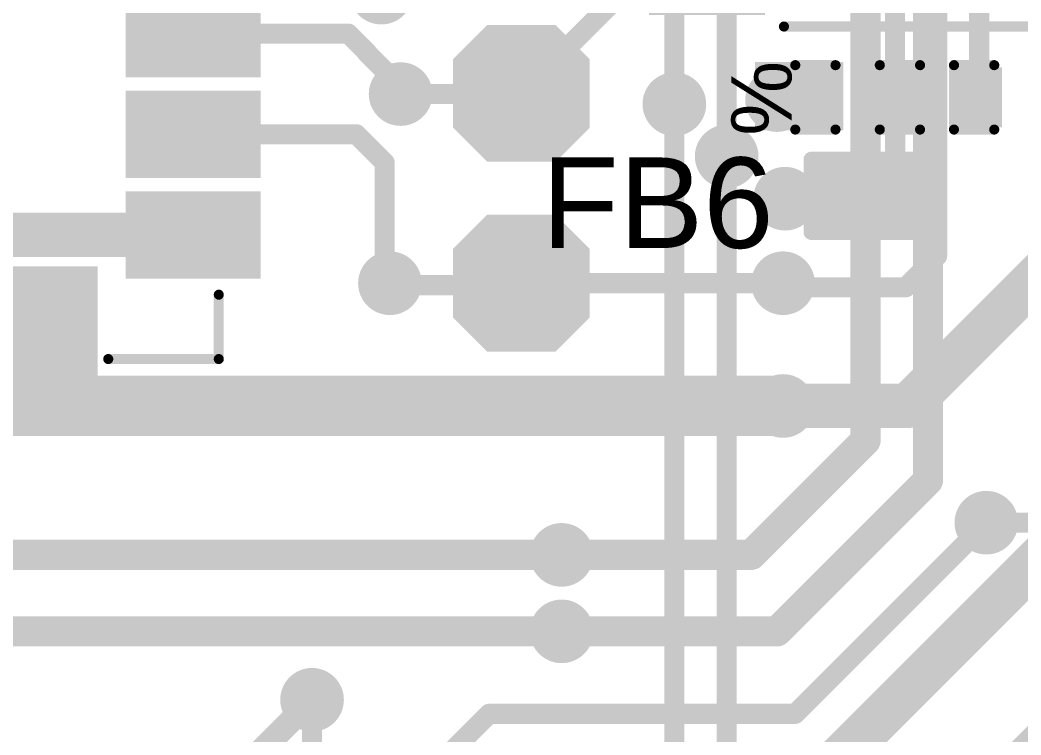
# Model space of a CAD drawing. Header units: millimetres. Extents: x -0.15 to 3.79, y -0.54 to 3.26.
# Drawn here: x 2.0249 to 2.5222, y 2.0655 to 2.4208 of the extents above; entities that cross this region are included whole.
import ezdxf

# ---------------------------------------------------------------- set-up
doc = ezdxf.new("R2010")
doc.units = ezdxf.units.MM
doc.header["$MEASUREMENT"] = 0
for name, color, linetype in [('BottomLayer', 5, 'Continuous'), ('BottomPaste', 16, 'Continuous'), ('BottomSolder', 6, 'Continuous'), ('TopLayer', 1, 'Continuous'), ('TopOverlay', 2, 'Continuous'), ('TopPaste', 8, 'Continuous'), ('TopSolder', 216, 'Continuous'), ('ViaHoleLayer', 16, 'Continuous')]:
    doc.layers.add(name, color=color, linetype=linetype)
doc.styles.add('Arial', font='arial.ttf', dxfattribs={"height": 0.2})

# ---------------------------------------------------------------- blocks, each defined once
blk = doc.blocks.new('41_SMD_M______37')
at = {"layer": 'TopLayer'}
for points in [[(0.31496, -0.18268), (0.37402, -0.18268), (0.37402, -0.21811), (0.31496, -0.21811)], [(0.31496, -0.23268), (0.37402, -0.23268), (0.37402, -0.26811), (0.31496, -0.26811)], [(0.31496, -0.28268), (0.37402, -0.28268), (0.37402, -0.31811), (0.31496, -0.31811)], [(0.25748, -0.37913), (0.25748, -0.32008), (0.29291, -0.32008), (0.29291, -0.37913)]]:
    blk.add_hatch(color=1, dxfattribs=at).paths.add_polyline_path(points)
at = {"layer": 'TopPaste'}
for points in [[(0.31496, -0.18268), (0.37402, -0.18268), (0.37402, -0.21811), (0.31496, -0.21811)], [(0.31496, -0.23268), (0.37402, -0.23268), (0.37402, -0.26811), (0.31496, -0.26811)], [(0.31496, -0.28268), (0.37402, -0.28268), (0.37402, -0.31811), (0.31496, -0.31811)], [(0.25748, -0.37913), (0.25748, -0.32008), (0.29291, -0.32008), (0.29291, -0.37913)]]:
    blk.add_hatch(color=8, dxfattribs=at).paths.add_polyline_path(points)
at = {"layer": 'TopSolder'}
for points in [[(0.31096, -0.17868), (0.37802, -0.17868), (0.37802, -0.22211), (0.31096, -0.22211)], [(0.31096, -0.22868), (0.37802, -0.22868), (0.37802, -0.27211), (0.31096, -0.27211)], [(0.31096, -0.27868), (0.37802, -0.27868), (0.37802, -0.32211), (0.31096, -0.32211)], [(0.25348, -0.38313), (0.25348, -0.31608), (0.29691, -0.31608), (0.29691, -0.38313)]]:
    blk.add_hatch(color=216, dxfattribs=at).paths.add_polyline_path(points)
at = {"layer": 'TopOverlay', "const_width": 0.005}
for points in [[(0.35716, -0.36208), (0.35716, -0.33008)], [(0.30224, -0.36208), (0.35716, -0.36208)]]:
    blk.add_lwpolyline(points, dxfattribs=at)
at = {"layer": 'TopOverlay', "const_width": 0.0025}
for points in [[(0.35591, -0.33008, 1), (0.35841, -0.33008, 1)], [(0.30099, -0.36208, 1), (0.30349, -0.36208, 1)], [(0.35591, -0.36208, 1), (0.35841, -0.36208, 1)], [(0.35591, -0.36208, 1), (0.35841, -0.36208, 1)]]:
    blk.add_lwpolyline(points, format="xyb", close=True, dxfattribs=at)
blk = doc.blocks.new('TSSOP_20_38')
at = {"layer": 'TopLayer'}
for points in [[(-0.08937, 0.12224), (-0.08937, 0.10807), (-0.13898, 0.10807), (-0.13898, 0.12224)], [(0.13898, 0.12224), (0.13898, 0.10807), (0.08937, 0.10807), (0.08937, 0.12224)], [(-0.08937, 0.09665), (-0.08937, 0.08248), (-0.13898, 0.08248), (-0.13898, 0.09665)], [(0.13898, 0.09665), (0.13898, 0.08248), (0.08937, 0.08248), (0.08937, 0.09665)], [(-0.08937, 0.07106), (-0.08937, 0.05689), (-0.13898, 0.05689), (-0.13898, 0.07106)], [(0.13898, 0.07106), (0.13898, 0.05689), (0.08937, 0.05689), (0.08937, 0.07106)], [(-0.08937, 0.04547), (-0.08937, 0.0313), (-0.13898, 0.0313), (-0.13898, 0.04547)], [(0.13898, 0.04547), (0.13898, 0.0313), (0.08937, 0.0313), (0.08937, 0.04547)], [(-0.08937, 0.01988), (-0.08937, 0.00571), (-0.13898, 0.00571), (-0.13898, 0.01988)], [(0.13898, 0.01988), (0.13898, 0.00571), (0.08937, 0.00571), (0.08937, 0.01988)], [(-0.08937, -0.00571), (-0.08937, -0.01988), (-0.13898, -0.01988), (-0.13898, -0.00571)], [(0.13898, -0.00571), (0.13898, -0.01988), (0.08937, -0.01988), (0.08937, -0.00571)], [(-0.08937, -0.0313), (-0.08937, -0.04547), (-0.13898, -0.04547), (-0.13898, -0.0313)], [(0.13898, -0.0313), (0.13898, -0.04547), (0.08937, -0.04547), (0.08937, -0.0313)], [(-0.08937, -0.05689), (-0.08937, -0.07106), (-0.13898, -0.07106), (-0.13898, -0.05689)], [(0.13898, -0.05689), (0.13898, -0.07106), (0.08937, -0.07106), (0.08937, -0.05689)], [(-0.08937, -0.08248), (-0.08937, -0.09665), (-0.13898, -0.09665), (-0.13898, -0.08248)], [(0.13898, -0.08248), (0.13898, -0.09665), (0.08937, -0.09665), (0.08937, -0.08248)], [(-0.08937, -0.10807), (-0.08937, -0.12224), (-0.13898, -0.12224), (-0.13898, -0.10807)], [(0.13898, -0.10807), (0.13898, -0.12224), (0.08937, -0.12224), (0.08937, -0.10807)]]:
    blk.add_hatch(color=1, dxfattribs=at).paths.add_polyline_path(points)
at = {"layer": 'TopOverlay'}
blk.add_hatch(color=2, dxfattribs=at).paths.add_polyline_path([(-0.086, 0.106), (-0.079, 0.106), (-0.079, 0.123), (-0.086, 0.123)])
at = {"layer": 'TopPaste'}
for points in [[(-0.08937, 0.12224), (-0.08937, 0.10807), (-0.13898, 0.10807), (-0.13898, 0.12224)], [(0.13898, 0.12224), (0.13898, 0.10807), (0.08937, 0.10807), (0.08937, 0.12224)], [(-0.08937, 0.09665), (-0.08937, 0.08248), (-0.13898, 0.08248), (-0.13898, 0.09665)], [(0.13898, 0.09665), (0.13898, 0.08248), (0.08937, 0.08248), (0.08937, 0.09665)], [(-0.08937, 0.07106), (-0.08937, 0.05689), (-0.13898, 0.05689), (-0.13898, 0.07106)], [(0.13898, 0.07106), (0.13898, 0.05689), (0.08937, 0.05689), (0.08937, 0.07106)], [(-0.08937, 0.04547), (-0.08937, 0.0313), (-0.13898, 0.0313), (-0.13898, 0.04547)], [(0.13898, 0.04547), (0.13898, 0.0313), (0.08937, 0.0313), (0.08937, 0.04547)], [(-0.08937, 0.01988), (-0.08937, 0.00571), (-0.13898, 0.00571), (-0.13898, 0.01988)], [(0.13898, 0.01988), (0.13898, 0.00571), (0.08937, 0.00571), (0.08937, 0.01988)], [(-0.08937, -0.00571), (-0.08937, -0.01988), (-0.13898, -0.01988), (-0.13898, -0.00571)], [(0.13898, -0.00571), (0.13898, -0.01988), (0.08937, -0.01988), (0.08937, -0.00571)], [(-0.08937, -0.0313), (-0.08937, -0.04547), (-0.13898, -0.04547), (-0.13898, -0.0313)], [(0.13898, -0.0313), (0.13898, -0.04547), (0.08937, -0.04547), (0.08937, -0.0313)], [(-0.08937, -0.05689), (-0.08937, -0.07106), (-0.13898, -0.07106), (-0.13898, -0.05689)], [(0.13898, -0.05689), (0.13898, -0.07106), (0.08937, -0.07106), (0.08937, -0.05689)], [(-0.08937, -0.08248), (-0.08937, -0.09665), (-0.13898, -0.09665), (-0.13898, -0.08248)], [(0.13898, -0.08248), (0.13898, -0.09665), (0.08937, -0.09665), (0.08937, -0.08248)], [(-0.08937, -0.10807), (-0.08937, -0.12224), (-0.13898, -0.12224), (-0.13898, -0.10807)], [(0.13898, -0.10807), (0.13898, -0.12224), (0.08937, -0.12224), (0.08937, -0.10807)]]:
    blk.add_hatch(color=8, dxfattribs=at).paths.add_polyline_path(points)
at = {"layer": 'TopSolder'}
for points in [[(-0.08537, 0.12624), (-0.08537, 0.10407), (-0.14298, 0.10407), (-0.14298, 0.12624)], [(0.14298, 0.12624), (0.14298, 0.10407), (0.08537, 0.10407), (0.08537, 0.12624)], [(-0.08537, 0.10065), (-0.08537, 0.07848), (-0.14298, 0.07848), (-0.14298, 0.10065)], [(0.14298, 0.10065), (0.14298, 0.07848), (0.08537, 0.07848), (0.08537, 0.10065)], [(-0.08537, 0.07506), (-0.08537, 0.05289), (-0.14298, 0.05289), (-0.14298, 0.07506)], [(0.14298, 0.07506), (0.14298, 0.05289), (0.08537, 0.05289), (0.08537, 0.07506)], [(-0.08537, 0.04947), (-0.08537, 0.0273), (-0.14298, 0.0273), (-0.14298, 0.04947)], [(0.14298, 0.04947), (0.14298, 0.0273), (0.08537, 0.0273), (0.08537, 0.04947)], [(-0.08537, 0.02388), (-0.08537, 0.00171), (-0.14298, 0.00171), (-0.14298, 0.02388)], [(0.14298, 0.02388), (0.14298, 0.00171), (0.08537, 0.00171), (0.08537, 0.02388)], [(-0.08537, -0.00171), (-0.08537, -0.02388), (-0.14298, -0.02388), (-0.14298, -0.00171)], [(0.14298, -0.00171), (0.14298, -0.02388), (0.08537, -0.02388), (0.08537, -0.00171)], [(-0.08537, -0.0273), (-0.08537, -0.04947), (-0.14298, -0.04947), (-0.14298, -0.0273)], [(0.14298, -0.0273), (0.14298, -0.04947), (0.08537, -0.04947), (0.08537, -0.0273)], [(-0.08537, -0.05289), (-0.08537, -0.07506), (-0.14298, -0.07506), (-0.14298, -0.05289)], [(0.14298, -0.05289), (0.14298, -0.07506), (0.08537, -0.07506), (0.08537, -0.05289)], [(-0.08537, -0.07848), (-0.08537, -0.10065), (-0.14298, -0.10065), (-0.14298, -0.07848)], [(0.14298, -0.07848), (0.14298, -0.10065), (0.08537, -0.10065), (0.08537, -0.07848)], [(-0.08537, -0.10407), (-0.08537, -0.12624), (-0.14298, -0.12624), (-0.14298, -0.10407)], [(0.14298, -0.10407), (0.14298, -0.12624), (0.08537, -0.12624), (0.08537, -0.10407)]]:
    blk.add_hatch(color=216, dxfattribs=at).paths.add_polyline_path(points)
at = {"layer": 'TopOverlay', "const_width": 0.005}
for points in [[(0.076, 0.132), (-0.076, 0.132)], [(-0.1455, 0.1165), (-0.1505, 0.1215)], [(-0.1505, 0.1215), (-0.1505, 0.1115)], [(-0.1455, 0.1165), (-0.1505, 0.1115)], [(0.076, -0.132), (-0.076, -0.132)]]:
    blk.add_lwpolyline(points, dxfattribs=at)
at = {"layer": 'TopOverlay', "const_width": 0.0025}
for points in [[(-0.07725, 0.132, 1), (-0.07475, 0.132, 1)], [(0.07475, 0.132, 1), (0.07725, 0.132, 1)], [(-0.15175, 0.1215, 1), (-0.14925, 0.1215, 1)], [(-0.15175, 0.1215, 1), (-0.14925, 0.1215, 1)], [(-0.14675, 0.1165, 1), (-0.14425, 0.1165, 1)], [(-0.14675, 0.1165, 1), (-0.14425, 0.1165, 1)], [(-0.15175, 0.1115, 1), (-0.14925, 0.1115, 1)], [(-0.15175, 0.1115, 1), (-0.14925, 0.1115, 1)], [(-0.07725, -0.132, 1), (-0.07475, -0.132, 1)], [(0.07475, -0.132, 1), (0.07725, -0.132, 1)]]:
    blk.add_lwpolyline(points, format="xyb", close=True, dxfattribs=at)
blk = doc.blocks.new('T__________B_117')
at = {"layer": 'BottomLayer'}
blk.add_hatch(color=5, dxfattribs=at).paths.add_polyline_path([(0.015, 0.03), (-0.015, 0.03), (-0.03, 0.015), (-0.03, -0.015), (-0.015, -0.03), (0.015, -0.03), (0.03, -0.015), (0.03, 0.015)])
at = {"layer": 'BottomPaste'}
blk.add_hatch(color=16, dxfattribs=at).paths.add_polyline_path([(0.015, 0.03), (-0.015, 0.03), (-0.03, 0.015), (-0.03, -0.015), (-0.015, -0.03), (0.015, -0.03), (0.03, -0.015), (0.03, 0.015)])
at = {"layer": 'BottomSolder'}
blk.add_hatch(color=6, dxfattribs=at).paths.add_polyline_path([(0.017, 0.034), (-0.017, 0.034), (-0.034, 0.017), (-0.034, -0.017), (-0.017, -0.034), (0.017, -0.034), (0.034, -0.017), (0.034, 0.017)])
blk = doc.blocks.new('T__________B_118')
at = {"layer": 'BottomLayer'}
blk.add_hatch(color=5, dxfattribs=at).paths.add_polyline_path([(0.015, 0.03), (-0.015, 0.03), (-0.03, 0.015), (-0.03, -0.015), (-0.015, -0.03), (0.015, -0.03), (0.03, -0.015), (0.03, 0.015)])
at = {"layer": 'BottomPaste'}
blk.add_hatch(color=16, dxfattribs=at).paths.add_polyline_path([(0.015, 0.03), (-0.015, 0.03), (-0.03, 0.015), (-0.03, -0.015), (-0.015, -0.03), (0.015, -0.03), (0.03, -0.015), (0.03, 0.015)])
at = {"layer": 'BottomSolder'}
blk.add_hatch(color=6, dxfattribs=at).paths.add_polyline_path([(0.017, 0.034), (-0.017, 0.034), (-0.034, 0.017), (-0.034, -0.017), (-0.017, -0.034), (0.017, -0.034), (0.034, -0.017), (0.034, 0.017)])
blk = doc.blocks.new('IND_0402_145')
at = {"layer": 'TopLayer'}
for points in [[(-0.02165, 0.01181), (-0.00591, 0.01181), (-0.00591, -0.01181), (-0.02165, -0.01181)], [(0.00591, 0.01181), (0.02165, 0.01181), (0.02165, -0.01181), (0.00591, -0.01181)]]:
    blk.add_hatch(color=1, dxfattribs=at).paths.add_polyline_path(points)
at = {"layer": 'TopPaste'}
for points in [[(-0.02165, 0.01181), (-0.00591, 0.01181), (-0.00591, -0.01181), (-0.02165, -0.01181)], [(0.00591, 0.01181), (0.02165, 0.01181), (0.02165, -0.01181), (0.00591, -0.01181)]]:
    blk.add_hatch(color=8, dxfattribs=at).paths.add_polyline_path(points)
at = {"layer": 'TopSolder'}
for points in [[(-0.02565, 0.01581), (-0.00191, 0.01581), (-0.00191, -0.01581), (-0.02565, -0.01581)], [(0.00191, 0.01581), (0.02565, 0.01581), (0.02565, -0.01581), (0.00191, -0.01581)]]:
    blk.add_hatch(color=216, dxfattribs=at).paths.add_polyline_path(points)
at = {"layer": 'TopOverlay', "const_width": 0.00787}
for points in [[(-0.028, 0.018), (-0.028, -0.018)], [(-0.012, 0.018), (-0.028, 0.018)], [(0.028, 0.018), (-0.012, 0.018)], [(0.028, 0.018), (0.028, -0.018)], [(-0.012, -0.018), (-0.028, -0.018)], [(0.028, -0.018), (-0.012, -0.018)]]:
    blk.add_lwpolyline(points, dxfattribs=at)
at = {"layer": 'TopOverlay', "const_width": 0.00394}
for points in [[(-0.02997, 0.018, 1), (-0.02603, 0.018, 1)], [(-0.02997, 0.018, 1), (-0.02603, 0.018, 1)], [(-0.01397, 0.018, 1), (-0.01003, 0.018, 1)], [(-0.01397, 0.018, 1), (-0.01003, 0.018, 1)], [(0.02603, 0.018, 1), (0.02997, 0.018, 1)], [(0.02603, 0.018, 1), (0.02997, 0.018, 1)], [(-0.02997, -0.018, 1), (-0.02603, -0.018, 1)], [(-0.02997, -0.018, 1), (-0.02603, -0.018, 1)], [(-0.01397, -0.018, 1), (-0.01003, -0.018, 1)], [(-0.01397, -0.018, 1), (-0.01003, -0.018, 1)], [(0.02603, -0.018, 1), (0.02997, -0.018, 1)], [(0.02603, -0.018, 1), (0.02997, -0.018, 1)]]:
    blk.add_lwpolyline(points, format="xyb", close=True, dxfattribs=at)
blk = doc.blocks.new('C___0402_159')
at = {"layer": 'TopLayer'}
for points in [[(-0.0275, -0.0125), (-0.0275, 0.0125), (-0.0095, 0.0125), (-0.0095, -0.0125)], [(0.0095, -0.0125), (0.0095, 0.0125), (0.0275, 0.0125), (0.0275, -0.0125)]]:
    blk.add_hatch(color=1, dxfattribs=at).paths.add_polyline_path(points)
at = {"layer": 'TopPaste'}
for points in [[(-0.0275, -0.0125), (-0.0275, 0.0125), (-0.0095, 0.0125), (-0.0095, -0.0125)], [(0.0095, -0.0125), (0.0095, 0.0125), (0.0275, 0.0125), (0.0275, -0.0125)]]:
    blk.add_hatch(color=8, dxfattribs=at).paths.add_polyline_path(points)
at = {"layer": 'TopSolder'}
for points in [[(-0.02986, -0.01486), (-0.02986, 0.01486), (-0.00714, 0.01486), (-0.00714, -0.01486)], [(0.00714, -0.01486), (0.00714, 0.01486), (0.02986, 0.01486), (0.02986, -0.01486)]]:
    blk.add_hatch(color=216, dxfattribs=at).paths.add_polyline_path(points)
at = {"layer": 'TopOverlay', "const_width": 0.005}
for points in [[(-0.011, 0.016), (-0.031, 0.016)], [(-0.031, 0.016), (-0.031, -0.016)], [(0.031, 0.016), (0.011, 0.016)], [(0.031, 0.016), (0.031, -0.016)], [(-0.011, -0.016), (-0.031, -0.016)], [(0.031, -0.016), (0.011, -0.016)]]:
    blk.add_lwpolyline(points, dxfattribs=at)
at = {"layer": 'TopOverlay', "const_width": 0.0025}
for points in [[(-0.03225, 0.016, 1), (-0.02975, 0.016, 1)], [(-0.03225, 0.016, 1), (-0.02975, 0.016, 1)], [(-0.01225, 0.016, 1), (-0.00975, 0.016, 1)], [(0.00975, 0.016, 1), (0.01225, 0.016, 1)], [(0.02975, 0.016, 1), (0.03225, 0.016, 1)], [(0.02975, 0.016, 1), (0.03225, 0.016, 1)], [(-0.03225, -0.016, 1), (-0.02975, -0.016, 1)], [(-0.03225, -0.016, 1), (-0.02975, -0.016, 1)], [(-0.01225, -0.016, 1), (-0.00975, -0.016, 1)], [(0.00975, -0.016, 1), (0.01225, -0.016, 1)], [(0.02975, -0.016, 1), (0.03225, -0.016, 1)], [(0.02975, -0.016, 1), (0.03225, -0.016, 1)]]:
    blk.add_lwpolyline(points, format="xyb", close=True, dxfattribs=at)
blk = doc.blocks.new('C___0402_160')
at = {"layer": 'TopLayer'}
for points in [[(-0.0275, -0.0125), (-0.0275, 0.0125), (-0.0095, 0.0125), (-0.0095, -0.0125)], [(0.0095, -0.0125), (0.0095, 0.0125), (0.0275, 0.0125), (0.0275, -0.0125)]]:
    blk.add_hatch(color=1, dxfattribs=at).paths.add_polyline_path(points)
at = {"layer": 'TopPaste'}
for points in [[(-0.0275, -0.0125), (-0.0275, 0.0125), (-0.0095, 0.0125), (-0.0095, -0.0125)], [(0.0095, -0.0125), (0.0095, 0.0125), (0.0275, 0.0125), (0.0275, -0.0125)]]:
    blk.add_hatch(color=8, dxfattribs=at).paths.add_polyline_path(points)
at = {"layer": 'TopSolder'}
for points in [[(-0.02986, -0.01486), (-0.02986, 0.01486), (-0.00714, 0.01486), (-0.00714, -0.01486)], [(0.00714, -0.01486), (0.00714, 0.01486), (0.02986, 0.01486), (0.02986, -0.01486)]]:
    blk.add_hatch(color=216, dxfattribs=at).paths.add_polyline_path(points)
at = {"layer": 'TopOverlay', "const_width": 0.005}
for points in [[(-0.011, 0.016), (-0.031, 0.016)], [(-0.031, 0.016), (-0.031, -0.016)], [(0.031, 0.016), (0.011, 0.016)], [(0.031, 0.016), (0.031, -0.016)], [(-0.011, -0.016), (-0.031, -0.016)], [(0.031, -0.016), (0.011, -0.016)]]:
    blk.add_lwpolyline(points, dxfattribs=at)
at = {"layer": 'TopOverlay', "const_width": 0.0025}
for points in [[(-0.03225, 0.016, 1), (-0.02975, 0.016, 1)], [(-0.03225, 0.016, 1), (-0.02975, 0.016, 1)], [(-0.01225, 0.016, 1), (-0.00975, 0.016, 1)], [(0.00975, 0.016, 1), (0.01225, 0.016, 1)], [(0.02975, 0.016, 1), (0.03225, 0.016, 1)], [(0.02975, 0.016, 1), (0.03225, 0.016, 1)], [(-0.03225, -0.016, 1), (-0.02975, -0.016, 1)], [(-0.03225, -0.016, 1), (-0.02975, -0.016, 1)], [(-0.01225, -0.016, 1), (-0.00975, -0.016, 1)], [(0.00975, -0.016, 1), (0.01225, -0.016, 1)], [(0.02975, -0.016, 1), (0.03225, -0.016, 1)], [(0.02975, -0.016, 1), (0.03225, -0.016, 1)]]:
    blk.add_lwpolyline(points, format="xyb", close=True, dxfattribs=at)

msp = doc.modelspace()

# ---------------------------------------------------------------- hatches: boundary and pattern name
at = {"layer": 'BottomLayer'}
h = msp.add_hatch(color=5, dxfattribs=at)
edge = h.paths.add_edge_path()
edge.add_arc((2.214, 2.384), 0.01181, 0, 360)
h = msp.add_hatch(color=5, dxfattribs=at)
edge = h.paths.add_edge_path()
edge.add_arc((2.401, 2.381), 0.01181, 0, 360)
h = msp.add_hatch(color=5, dxfattribs=at)
edge = h.paths.add_edge_path()
edge.add_arc((2.35, 2.379), 0.01181, 0, 360)
h = msp.add_hatch(color=5, dxfattribs=at)
edge = h.paths.add_edge_path()
edge.add_arc((2.376, 2.353), 0.01181, 0, 360)
h = msp.add_hatch(color=5, dxfattribs=at)
edge = h.paths.add_edge_path()
edge.add_arc((2.405, 2.332), 0.01181, 0, 360)
h = msp.add_hatch(color=5, dxfattribs=at)
edge = h.paths.add_edge_path()
edge.add_arc((2.20869, 2.29), 0.01181, 0, 360)
h = msp.add_hatch(color=5, dxfattribs=at)
edge = h.paths.add_edge_path()
edge.add_arc((2.404, 2.29), 0.01181, 0, 360)
h = msp.add_hatch(color=5, dxfattribs=at)
edge = h.paths.add_edge_path()
edge.add_arc((2.404, 2.229), 0.01181, 0, 360)
h = msp.add_hatch(color=5, dxfattribs=at)
edge = h.paths.add_edge_path()
edge.add_arc((2.505, 2.171), 0.01181, 0, 360)
h = msp.add_hatch(color=5, dxfattribs=at)
edge = h.paths.add_edge_path()
edge.add_arc((2.294, 2.155), 0.01181, 0, 360)
h = msp.add_hatch(color=5, dxfattribs=at)
edge = h.paths.add_edge_path()
edge.add_arc((2.294, 2.117), 0.01181, 0, 360)
h = msp.add_hatch(color=5, dxfattribs=at)
edge = h.paths.add_edge_path()
edge.add_arc((2.17, 2.083), 0.01181, 0, 360)
at = {"layer": 'BottomSolder'}
h = msp.add_hatch(color=6, dxfattribs=at)
edge = h.paths.add_edge_path()
edge.add_arc((2.2044, 2.4344), 0.01581, 0, 360)
h = msp.add_hatch(color=6, dxfattribs=at)
edge = h.paths.add_edge_path()
edge.add_arc((2.214, 2.384), 0.01581, 0, 360)
h = msp.add_hatch(color=6, dxfattribs=at)
edge = h.paths.add_edge_path()
edge.add_arc((2.35, 2.379), 0.01581, 0, 360)
h = msp.add_hatch(color=6, dxfattribs=at)
edge = h.paths.add_edge_path()
edge.add_arc((2.401, 2.381), 0.01581, 0, 360)
h = msp.add_hatch(color=6, dxfattribs=at)
edge = h.paths.add_edge_path()
edge.add_arc((2.376, 2.353), 0.01581, 0, 360)
h = msp.add_hatch(color=6, dxfattribs=at)
edge = h.paths.add_edge_path()
edge.add_arc((2.405, 2.332), 0.01581, 0, 360)
h = msp.add_hatch(color=6, dxfattribs=at)
edge = h.paths.add_edge_path()
edge.add_arc((2.20869, 2.29), 0.01581, 0, 360)
h = msp.add_hatch(color=6, dxfattribs=at)
edge = h.paths.add_edge_path()
edge.add_arc((2.404, 2.29), 0.01581, 0, 360)
h = msp.add_hatch(color=6, dxfattribs=at)
edge = h.paths.add_edge_path()
edge.add_arc((2.404, 2.229), 0.01581, 0, 360)
h = msp.add_hatch(color=6, dxfattribs=at)
edge = h.paths.add_edge_path()
edge.add_arc((2.505, 2.171), 0.01581, 0, 360)
h = msp.add_hatch(color=6, dxfattribs=at)
edge = h.paths.add_edge_path()
edge.add_arc((2.294, 2.155), 0.01581, 0, 360)
h = msp.add_hatch(color=6, dxfattribs=at)
edge = h.paths.add_edge_path()
edge.add_arc((2.294, 2.117), 0.01581, 0, 360)
h = msp.add_hatch(color=6, dxfattribs=at)
edge = h.paths.add_edge_path()
edge.add_arc((2.17, 2.083), 0.01581, 0, 360)
at = {"layer": 'TopLayer'}
msp.add_hatch(color=1, dxfattribs=at).paths.add_polyline_path([(2.39, 2.366), (2.434, 2.366), (2.434, 2.4), (2.39, 2.4)])
h = msp.add_hatch(color=1, dxfattribs=at)
edge = h.paths.add_edge_path()
edge.add_arc((2.214, 2.384), 0.01181, 0, 360)
h = msp.add_hatch(color=1, dxfattribs=at)
edge = h.paths.add_edge_path()
edge.add_arc((2.401, 2.381), 0.01181, 0, 360)
h = msp.add_hatch(color=1, dxfattribs=at)
edge = h.paths.add_edge_path()
edge.add_arc((2.35, 2.379), 0.01181, 0, 360)
h = msp.add_hatch(color=1, dxfattribs=at)
edge = h.paths.add_edge_path()
edge.add_arc((2.376, 2.353), 0.01181, 0, 360)
h = msp.add_hatch(color=1, dxfattribs=at)
edge = h.paths.add_edge_path()
edge.add_arc((2.405, 2.332), 0.01181, 0, 360)
h = msp.add_hatch(color=1, dxfattribs=at)
edge = h.paths.add_edge_path()
edge.add_arc((2.20869, 2.29), 0.01181, 0, 360)
h = msp.add_hatch(color=1, dxfattribs=at)
edge = h.paths.add_edge_path()
edge.add_arc((2.404, 2.29), 0.01181, 0, 360)
h = msp.add_hatch(color=1, dxfattribs=at)
edge = h.paths.add_edge_path()
edge.add_arc((2.404, 2.229), 0.01181, 0, 360)
h = msp.add_hatch(color=1, dxfattribs=at)
edge = h.paths.add_edge_path()
edge.add_arc((2.505, 2.171), 0.01181, 0, 360)
h = msp.add_hatch(color=1, dxfattribs=at)
edge = h.paths.add_edge_path()
edge.add_arc((2.294, 2.155), 0.01181, 0, 360)
h = msp.add_hatch(color=1, dxfattribs=at)
edge = h.paths.add_edge_path()
edge.add_arc((2.294, 2.117), 0.01181, 0, 360)
h = msp.add_hatch(color=1, dxfattribs=at)
edge = h.paths.add_edge_path()
edge.add_arc((2.17, 2.083), 0.01181, 0, 360)
at = {"layer": 'TopSolder'}
h = msp.add_hatch(color=216, dxfattribs=at)
edge = h.paths.add_edge_path()
edge.add_arc((2.2044, 2.4344), 0.01581, 0, 360)
h = msp.add_hatch(color=216, dxfattribs=at)
edge = h.paths.add_edge_path()
edge.add_arc((2.214, 2.384), 0.01581, 0, 360)
h = msp.add_hatch(color=216, dxfattribs=at)
edge = h.paths.add_edge_path()
edge.add_arc((2.35, 2.379), 0.01581, 0, 360)
h = msp.add_hatch(color=216, dxfattribs=at)
edge = h.paths.add_edge_path()
edge.add_arc((2.401, 2.381), 0.01581, 0, 360)
h = msp.add_hatch(color=216, dxfattribs=at)
edge = h.paths.add_edge_path()
edge.add_arc((2.376, 2.353), 0.01581, 0, 360)
h = msp.add_hatch(color=216, dxfattribs=at)
edge = h.paths.add_edge_path()
edge.add_arc((2.405, 2.332), 0.01581, 0, 360)
h = msp.add_hatch(color=216, dxfattribs=at)
edge = h.paths.add_edge_path()
edge.add_arc((2.20869, 2.29), 0.01581, 0, 360)
h = msp.add_hatch(color=216, dxfattribs=at)
edge = h.paths.add_edge_path()
edge.add_arc((2.404, 2.29), 0.01581, 0, 360)
h = msp.add_hatch(color=216, dxfattribs=at)
edge = h.paths.add_edge_path()
edge.add_arc((2.404, 2.229), 0.01581, 0, 360)
h = msp.add_hatch(color=216, dxfattribs=at)
edge = h.paths.add_edge_path()
edge.add_arc((2.505, 2.171), 0.01581, 0, 360)
h = msp.add_hatch(color=216, dxfattribs=at)
edge = h.paths.add_edge_path()
edge.add_arc((2.294, 2.155), 0.01581, 0, 360)
h = msp.add_hatch(color=216, dxfattribs=at)
edge = h.paths.add_edge_path()
edge.add_arc((2.294, 2.117), 0.01581, 0, 360)
h = msp.add_hatch(color=216, dxfattribs=at)
edge = h.paths.add_edge_path()
edge.add_arc((2.17, 2.083), 0.01581, 0, 360)
at = {"layer": 'ViaHoleLayer'}
h = msp.add_hatch(color=16, dxfattribs=at)
edge = h.paths.add_edge_path()
edge.add_arc((2.214, 2.384), 0.00591, 0, 360)
h = msp.add_hatch(color=16, dxfattribs=at)
edge = h.paths.add_edge_path()
edge.add_arc((2.35, 2.379), 0.00591, 0, 360)
h = msp.add_hatch(color=16, dxfattribs=at)
edge = h.paths.add_edge_path()
edge.add_arc((2.401, 2.381), 0.00591, 0, 360)
h = msp.add_hatch(color=16, dxfattribs=at)
edge = h.paths.add_edge_path()
edge.add_arc((2.376, 2.353), 0.00591, 0, 360)
h = msp.add_hatch(color=16, dxfattribs=at)
edge = h.paths.add_edge_path()
edge.add_arc((2.405, 2.332), 0.00591, 0, 360)
h = msp.add_hatch(color=16, dxfattribs=at)
edge = h.paths.add_edge_path()
edge.add_arc((2.20869, 2.29), 0.00591, 0, 360)
h = msp.add_hatch(color=16, dxfattribs=at)
edge = h.paths.add_edge_path()
edge.add_arc((2.404, 2.29), 0.00591, 0, 360)
h = msp.add_hatch(color=16, dxfattribs=at)
edge = h.paths.add_edge_path()
edge.add_arc((2.404, 2.229), 0.00591, 0, 360)
h = msp.add_hatch(color=16, dxfattribs=at)
edge = h.paths.add_edge_path()
edge.add_arc((2.505, 2.171), 0.00591, 0, 360)
h = msp.add_hatch(color=16, dxfattribs=at)
edge = h.paths.add_edge_path()
edge.add_arc((2.294, 2.155), 0.00591, 0, 360)
h = msp.add_hatch(color=16, dxfattribs=at)
edge = h.paths.add_edge_path()
edge.add_arc((2.294, 2.117), 0.00591, 0, 360)
h = msp.add_hatch(color=16, dxfattribs=at)
edge = h.paths.add_edge_path()
edge.add_arc((2.17, 2.083), 0.00591, 0, 360)

# ---------------------------------------------------------------- linework, layer by layer
at = {"layer": 'BottomLayer'}
for points, const_width in [([(2.376, 2.353), (2.376, 2.897)], 0.01), ([(2.35, 2.379), (2.35, 2.821)], 0.01), ([(2.445, 2.21179), (2.445, 2.58439)], 0.015), ([(2.476, 2.192), (2.476, 2.564)], 0.015), ([(2.27367, 2.384), (2.32, 2.43033)], 0.01), ([(2.214, 2.384), (2.27367, 2.384)], 0.01), ([(2.417, 2.039), (2.718, 2.34)], 0.022), ([(2.20869, 2.29), (2.20969, 2.289)], 0.01), ([(2.20969, 2.289), (2.274, 2.289)], 0.01), ([(2.274, 2.29), (2.404, 2.29)], 0.01), ([(0.645, 2.229), (2.40356, 2.229)], 0.03), ([(2.38821, 2.155), (2.445, 2.21179)], 0.015), ([(2.401, 2.117), (2.476, 2.192)], 0.015), ([(2.46523, 1.994), (2.647, 2.17577)], 0.022), ([(2.41, 2.076), (2.505, 2.171)], 0.01), ([(2.294, 2.155), (2.38821, 2.155)], 0.015), ([(2.294, 2.117), (2.401, 2.117)], 0.015), ([(2.17, 1.82), (2.17, 2.083)], 0.01), ([(2.201, 2.019), (2.258, 2.076)], 0.01), ([(2.258, 2.076), (2.41, 2.076)], 0.01)]:
    msp.add_lwpolyline(points, dxfattribs=dict(at, const_width=const_width))
for points, const_width in [([(2.2115, 2.384, 1), (2.2165, 2.384, 1)], 0.005), ([(2.27117, 2.384, 1), (2.27617, 2.384, 1)], 0.005), ([(2.27117, 2.384, 1), (2.27617, 2.384, 1)], 0.005), ([(2.3475, 2.379, 1), (2.3525, 2.379, 1)], 0.005), ([(2.3735, 2.353, 1), (2.3785, 2.353, 1)], 0.005), ([(2.20619, 2.29, 1), (2.21119, 2.29, 1)], 0.005), ([(2.20719, 2.289, 1), (2.21219, 2.289, 1)], 0.005), ([(2.20719, 2.289, 1), (2.21219, 2.289, 1)], 0.005), ([(2.2715, 2.29, 1), (2.2765, 2.29, 1)], 0.005), ([(2.2715, 2.289, 1), (2.2765, 2.289, 1)], 0.005), ([(2.4015, 2.29, 1), (2.4065, 2.29, 1)], 0.005), ([(2.39606, 2.229, 1), (2.41106, 2.229, 1)], 0.015), ([(2.44125, 2.21179, 1), (2.44875, 2.21179, 1)], 0.0075), ([(2.44125, 2.21179, 1), (2.44875, 2.21179, 1)], 0.0075), ([(2.47225, 2.192, 1), (2.47975, 2.192, 1)], 0.0075), ([(2.47225, 2.192, 1), (2.47975, 2.192, 1)], 0.0075), ([(2.5025, 2.171, 1), (2.5075, 2.171, 1)], 0.005), ([(2.29025, 2.155, 1), (2.29775, 2.155, 1)], 0.0075), ([(2.38446, 2.155, 1), (2.39196, 2.155, 1)], 0.0075), ([(2.38446, 2.155, 1), (2.39196, 2.155, 1)], 0.0075), ([(2.29025, 2.117, 1), (2.29775, 2.117, 1)], 0.0075), ([(2.39725, 2.117, 1), (2.40475, 2.117, 1)], 0.0075), ([(2.39725, 2.117, 1), (2.40475, 2.117, 1)], 0.0075), ([(2.1675, 2.083, 1), (2.1725, 2.083, 1)], 0.005), ([(2.2555, 2.076, 1), (2.2605, 2.076, 1)], 0.005), ([(2.2555, 2.076, 1), (2.2605, 2.076, 1)], 0.005), ([(2.4075, 2.076, 1), (2.4125, 2.076, 1)], 0.005), ([(2.4075, 2.076, 1), (2.4125, 2.076, 1)], 0.005)]:
    msp.add_lwpolyline(points, format="xyb", close=True, dxfattribs=dict(at, const_width=const_width))
at = {"layer": 'TopLayer'}
for points, const_width in [([(2.48056, 2.30356), (2.48056, 2.48444)], 0.01), ([(2.45957, 2.38236), (2.45957, 2.45413)], 0.01), ([(2.50143, 2.38236), (2.50143, 2.44557)], 0.01), ([(2.142, 2.414), (2.188, 2.414)], 0.01), ([(2.188, 2.414), (2.19725, 2.40475)], 0.01), ([(2.19725, 2.40443), (2.19725, 2.40475)], 0.01), ([(2.19725, 2.40443), (2.214, 2.38769)], 0.01), ([(2.466, 2.229), (2.626, 2.389)], 0.022), ([(2.214, 2.384), (2.214, 2.38769)], 0.01), ([(2.42189, 2.38168), (2.42257, 2.38236)], 0.01), ([(2.45957, 2.38236), (2.45972, 2.38221)], 0.01), ([(2.45972, 2.33357), (2.45972, 2.38221)], 0.01), ([(2.35, 1.8827), (2.35, 2.379)], 0.01), ([(2.401, 2.381), (2.40168, 2.38168)], 0.01), ([(2.40168, 2.38168), (2.42189, 2.38168)], 0.01), ([(2.142, 2.364), (2.192, 2.364)], 0.01), ([(2.192, 2.364), (2.20608, 2.34992)], 0.01), ([(2.376, 1.879), (2.376, 2.353)], 0.01), ([(2.20608, 2.29261), (2.20608, 2.34992)], 0.01), ([(2.405, 2.332), (2.40571, 2.33271)], 0.01), ([(2.40571, 2.33271), (2.43161, 2.33271)], 0.01), ([(2.43161, 2.33271), (2.43232, 2.33342)], 0.01), ([(2.45972, 2.33357), (2.45988, 2.33342)], 0.01), ([(1.97, 2.314), (2.111, 2.314)], 0.022), ([(2.465, 2.288), (2.48056, 2.30356)], 0.01), ([(2.20608, 2.29261), (2.20869, 2.29)], 0.01), ([(2.404, 2.288), (2.465, 2.288)], 0.01), ([(2.404, 2.229), (2.466, 2.229)], 0.022), ([(2.505, 2.171), (2.81996, 2.171)], 0.01), ([(1.862, 2.155), (2.294, 2.155)], 0.015), ([(1.825, 2.117), (2.294, 2.117)], 0.015), ([(2.134, 2.047), (2.17, 2.083)], 0.012)]:
    msp.add_lwpolyline(points, dxfattribs=dict(at, const_width=const_width))
for points, const_width in [([(2.1395, 2.414, 1), (2.1445, 2.414, 1)], 0.005), ([(2.1855, 2.414, 1), (2.1905, 2.414, 1)], 0.005), ([(2.1855, 2.414, 1), (2.1905, 2.414, 1)], 0.005), ([(2.19475, 2.40475, 1), (2.19975, 2.40475, 1)], 0.005), ([(2.19475, 2.40475, 1), (2.19975, 2.40475, 1)], 0.005), ([(2.19475, 2.40443, 1), (2.19975, 2.40443, 1)], 0.005), ([(2.19475, 2.40443, 1), (2.19975, 2.40443, 1)], 0.005), ([(2.2115, 2.38769, 1), (2.2165, 2.38769, 1)], 0.005), ([(2.2115, 2.38769, 1), (2.2165, 2.38769, 1)], 0.005), ([(2.2115, 2.384, 1), (2.2165, 2.384, 1)], 0.005), ([(2.42007, 2.38236, 1), (2.42507, 2.38236, 1)], 0.005), ([(2.45707, 2.38236, 1), (2.46207, 2.38236, 1)], 0.005), ([(2.45707, 2.38236, 1), (2.46207, 2.38236, 1)], 0.005), ([(2.45722, 2.38221, 1), (2.46222, 2.38221, 1)], 0.005), ([(2.45722, 2.38221, 1), (2.46222, 2.38221, 1)], 0.005), ([(2.49893, 2.38236, 1), (2.50393, 2.38236, 1)], 0.005), ([(2.3475, 2.379, 1), (2.3525, 2.379, 1)], 0.005), ([(2.3985, 2.381, 1), (2.4035, 2.381, 1)], 0.005), ([(2.39918, 2.38168, 1), (2.40418, 2.38168, 1)], 0.005), ([(2.39918, 2.38168, 1), (2.40418, 2.38168, 1)], 0.005), ([(2.41939, 2.38168, 1), (2.42439, 2.38168, 1)], 0.005), ([(2.41939, 2.38168, 1), (2.42439, 2.38168, 1)], 0.005), ([(2.1395, 2.364, 1), (2.1445, 2.364, 1)], 0.005), ([(2.1895, 2.364, 1), (2.1945, 2.364, 1)], 0.005), ([(2.1895, 2.364, 1), (2.1945, 2.364, 1)], 0.005), ([(2.3735, 2.353, 1), (2.3785, 2.353, 1)], 0.005), ([(2.20358, 2.34992, 1), (2.20858, 2.34992, 1)], 0.005), ([(2.20358, 2.34992, 1), (2.20858, 2.34992, 1)], 0.005), ([(2.40321, 2.33271, 1), (2.40821, 2.33271, 1)], 0.005), ([(2.40321, 2.33271, 1), (2.40821, 2.33271, 1)], 0.005), ([(2.42911, 2.33271, 1), (2.43411, 2.33271, 1)], 0.005), ([(2.42911, 2.33271, 1), (2.43411, 2.33271, 1)], 0.005), ([(2.42982, 2.33342, 1), (2.43482, 2.33342, 1)], 0.005), ([(2.45722, 2.33357, 1), (2.46222, 2.33357, 1)], 0.005), ([(2.45722, 2.33357, 1), (2.46222, 2.33357, 1)], 0.005), ([(2.45738, 2.33342, 1), (2.46238, 2.33342, 1)], 0.005), ([(2.4025, 2.332, 1), (2.4075, 2.332, 1)], 0.005), ([(2.1055, 2.314, 1), (2.1165, 2.314, 1)], 0.011), ([(2.47806, 2.30356, 1), (2.48306, 2.30356, 1)], 0.005), ([(2.47806, 2.30356, 1), (2.48306, 2.30356, 1)], 0.005), ([(2.20358, 2.29261, 1), (2.20858, 2.29261, 1)], 0.005), ([(2.20358, 2.29261, 1), (2.20858, 2.29261, 1)], 0.005), ([(2.20619, 2.29, 1), (2.21119, 2.29, 1)], 0.005), ([(2.4015, 2.288, 1), (2.4065, 2.288, 1)], 0.005), ([(2.4625, 2.288, 1), (2.4675, 2.288, 1)], 0.005), ([(2.4625, 2.288, 1), (2.4675, 2.288, 1)], 0.005), ([(2.3985, 2.229, 1), (2.4095, 2.229, 1)], 0.011), ([(2.4605, 2.229, 1), (2.4715, 2.229, 1)], 0.011), ([(2.4605, 2.229, 1), (2.4715, 2.229, 1)], 0.011), ([(2.5025, 2.171, 1), (2.5075, 2.171, 1)], 0.005), ([(2.29025, 2.155, 1), (2.29775, 2.155, 1)], 0.0075), ([(2.29025, 2.117, 1), (2.29775, 2.117, 1)], 0.0075), ([(2.167, 2.083, 1), (2.173, 2.083, 1)], 0.006)]:
    msp.add_lwpolyline(points, format="xyb", close=True, dxfattribs=dict(at, const_width=const_width))

# ---------------------------------------------------------------- block references
for name, p in [('41_SMD_M______37', (1.76651, 2.61439)), ('T__________B_117', (2.274, 2.38433)), ('T__________B_118', (2.274, 2.29))]:
    msp.add_blockref(name, p)
at = {"rotation": 180}
for name, p in [('TSSOP_20_38', (2.48044, 2.54956)), ('C___0402_159', (2.44107, 2.38236)), ('C___0402_160', (2.51993, 2.38236)), ('IND_0402_145', (2.4461, 2.33342))]:
    msp.add_blockref(name, p, dxfattribs=at)

# ---------------------------------------------------------------- texts
at = {"layer": 'TopOverlay', "style": 'Arial'}
msp.add_text('%', height=0.03, rotation=90, dxfattribs=at).set_placement((2.40825, 2.36324))
msp.add_text('FB6', height=0.045, dxfattribs=at).set_placement((2.28402, 2.30751))

doc.saveas('drawing.dxf')
